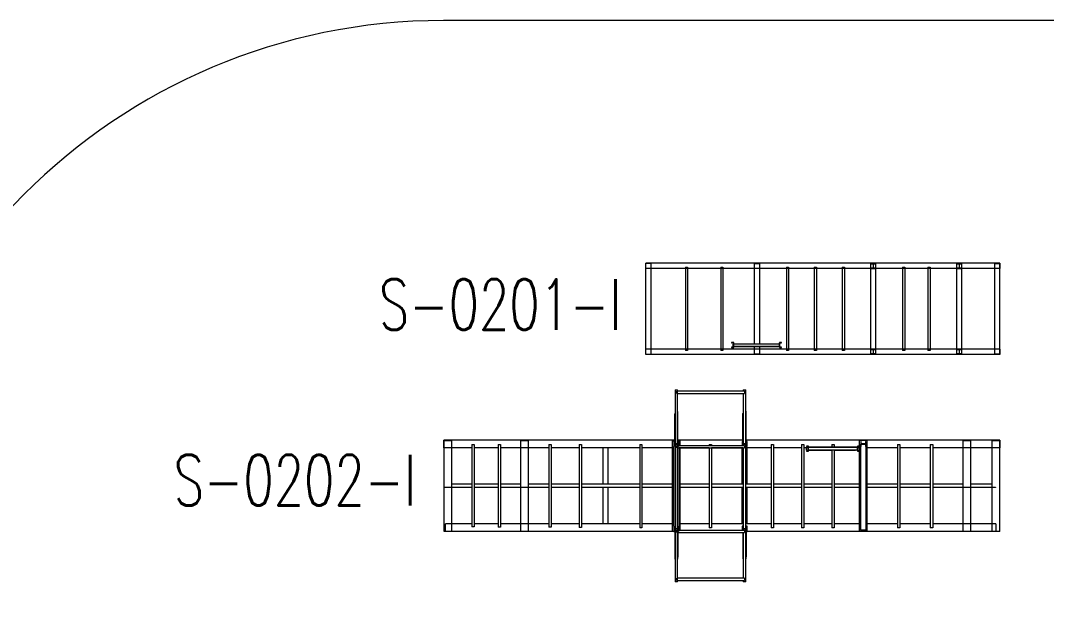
# Model space of a CAD drawing. Header units: inches. Extents: x -430764 to 624329, y 7374 to 217374.
# Drawn here: x -263973 to -243670, y 127235 to 138978 of the extents above; entities that cross this region are included whole.
import ezdxf
from ezdxf.enums import TextEntityAlignment as Align

# ---------------------------------------------------------------- set-up
doc = ezdxf.new("R2010")
doc.units = ezdxf.units.IN
doc.header["$MEASUREMENT"] = 0
doc.layers.add('CABLETRAYLAYOUT-EMBED 2_DWG$0$DwgTemplate', color=7, linetype='Continuous', lineweight=9)
doc.layers.add('Labels', color=7, linetype='Continuous', lineweight=5)
doc.styles.add('HZTXT', font='simplexs.shx', dxfattribs={"width": 0.7, "bigfont": 'hztxt.shx'})

msp = doc.modelspace()

# ---------------------------------------------------------------- linework, layer by layer
at = {"layer": 'CABLETRAYLAYOUT-EMBED 2_DWG$0$DwgTemplate', "color": 252, "linetype": 'Continuous'}
for p, q in [((-240912, 138978), (-255602, 138978)), ((-251595, 134078), (-251595, 134178)), ((-244595, 134178), (-251595, 134178)), ((-251595, 134178), (-251495, 134178)), ((-251595, 132378), (-251595, 134178)), ((-247145, 134078), (-251595, 134078)), ((-251495, 132378), (-251495, 134178)), ((-250816, 134105), (-250773, 134105)), ((-250816, 134105), (-250816, 132455)), ((-250773, 134105), (-250773, 132455)), ((-250116, 134105), (-250116, 132455)), ((-250116, 134105), (-250073, 134105)), ((-250073, 134105), (-250073, 132455)), ((-249445, 134176), (-249345, 134176)), ((-249445, 132582), (-249445, 134176)), ((-249345, 132582), (-249345, 134176)), ((-248816, 134105), (-248773, 134105)), ((-248816, 134105), (-248816, 132455)), ((-248773, 134105), (-248773, 132455)), ((-248266, 134105), (-248266, 132455)), ((-248266, 134105), (-248223, 134105)), ((-248223, 134105), (-248223, 132455)), ((-247712, 134105), (-247712, 132455)), ((-247712, 134105), (-247669, 134105)), ((-247669, 134105), (-247669, 132455)), ((-247045, 134176), (-247145, 134176)), ((-247145, 134176), (-247145, 134168)), ((-247145, 132383), (-247145, 134176)), ((-247145, 134176), (-247045, 134176)), ((-247145, 134168), (-247098, 134168)), ((-247098, 134084), (-247145, 134084)), ((-247145, 134084), (-247145, 134076)), ((-247145, 134076), (-247045, 134076)), ((-247098, 134168), (-247098, 134084)), ((-247092, 134084), (-247092, 134168)), ((-247092, 134168), (-247045, 134168)), ((-247045, 134084), (-247092, 134084)), ((-247045, 134168), (-247045, 134176)), ((-247045, 132383), (-247045, 134176)), ((-247045, 134076), (-247045, 134084)), ((-245445, 134078), (-247045, 134078)), ((-246516, 134105), (-246516, 132455)), ((-246516, 134105), (-246473, 134105)), ((-246473, 134105), (-246473, 132455)), ((-246016, 134105), (-246016, 132455)), ((-246016, 134105), (-245973, 134105)), ((-245973, 134105), (-245973, 132455)), ((-245445, 134176), (-245345, 134176)), ((-245445, 132383), (-245445, 134176)), ((-245345, 134176), (-245445, 134176)), ((-245445, 134176), (-245445, 134168)), ((-245445, 134168), (-245398, 134168)), ((-245398, 134084), (-245445, 134084)), ((-245445, 134084), (-245445, 134076)), ((-245445, 134076), (-245345, 134076)), ((-245398, 134168), (-245398, 134084)), ((-245392, 134168), (-245345, 134168)), ((-245392, 134084), (-245392, 134168)), ((-245345, 134084), (-245392, 134084)), ((-245345, 132383), (-245345, 134176)), ((-245345, 134168), (-245345, 134176)), ((-245345, 134076), (-245345, 134084)), ((-244595, 134078), (-245345, 134078)), ((-244695, 132383), (-244695, 134176)), ((-244695, 134176), (-244595, 134176)), ((-244595, 134178), (-244595, 134078)), ((-244595, 132383), (-244595, 134176)), ((-249900, 132613), (-249900, 132606)), ((-249859, 132613), (-249900, 132613)), ((-249900, 132606), (-249863, 132606)), ((-249864, 132577), (-249867, 132577)), ((-249867, 132531), (-249867, 132577)), ((-249864, 132541), (-249864, 132582)), ((-249863, 132582), (-249864, 132582)), ((-249863, 132606), (-249863, 132519)), ((-249859, 132511), (-249859, 132613)), ((-248956, 132582), (-249859, 132582)), ((-248956, 132613), (-248956, 132511)), ((-248916, 132613), (-248956, 132613)), ((-248953, 132519), (-248953, 132606)), ((-248953, 132606), (-248916, 132606)), ((-248916, 132606), (-248916, 132613)), ((-247145, 132478), (-251595, 132478)), ((-251595, 132378), (-251595, 132478)), ((-244595, 132378), (-251595, 132378)), ((-251495, 132378), (-251595, 132378)), ((-250773, 132455), (-250816, 132455)), ((-250073, 132455), (-250116, 132455)), ((-249863, 132519), (-249900, 132519)), ((-249900, 132519), (-249900, 132511)), ((-249900, 132511), (-249859, 132511)), ((-249867, 132531), (-249863, 132531)), ((-249867, 132526), (-249867, 132531)), ((-249863, 132526), (-249867, 132526)), ((-249864, 132541), (-249863, 132541)), ((-249859, 132541), (-248956, 132541)), ((-249859, 132531), (-248956, 132531)), ((-248956, 132526), (-249859, 132526)), ((-249445, 132383), (-249445, 132526)), ((-249345, 132383), (-249445, 132383)), ((-249345, 132383), (-249345, 132526)), ((-248956, 132511), (-248916, 132511)), ((-248916, 132519), (-248953, 132519)), ((-248916, 132511), (-248916, 132519)), ((-248773, 132455), (-248816, 132455)), ((-248223, 132455), (-248266, 132455)), ((-247669, 132455), (-247712, 132455)), ((-247145, 132483), (-247145, 132475)), ((-247045, 132483), (-247145, 132483)), ((-247145, 132475), (-247098, 132475)), ((-247145, 132391), (-247145, 132383)), ((-247098, 132391), (-247145, 132391)), ((-247045, 132383), (-247145, 132383)), ((-247145, 132383), (-247045, 132383)), ((-247098, 132475), (-247098, 132391)), ((-247092, 132475), (-247045, 132475)), ((-247092, 132391), (-247092, 132475)), ((-247045, 132391), (-247092, 132391)), ((-247045, 132475), (-247045, 132483)), ((-245445, 132478), (-247045, 132478)), ((-247045, 132383), (-247045, 132391)), ((-246473, 132455), (-246516, 132455)), ((-245973, 132455), (-246016, 132455)), ((-245345, 132483), (-245445, 132483)), ((-245445, 132483), (-245445, 132475)), ((-245445, 132475), (-245398, 132475)), ((-245445, 132391), (-245445, 132383)), ((-245398, 132391), (-245445, 132391)), ((-245445, 132383), (-245345, 132383)), ((-245345, 132383), (-245445, 132383)), ((-245398, 132475), (-245398, 132391)), ((-245392, 132475), (-245345, 132475)), ((-245392, 132391), (-245392, 132475)), ((-245345, 132391), (-245392, 132391)), ((-245345, 132475), (-245345, 132483)), ((-244595, 132478), (-245345, 132478)), ((-245345, 132383), (-245345, 132391)), ((-244595, 132383), (-244695, 132383)), ((-244595, 132478), (-244595, 132378)), ((-251019, 131678), (-251019, 127878)), ((-251019, 131678), (-250971, 131678)), ((-250995, 131603), (-250995, 131651)), ((-250971, 127878), (-250971, 131678)), ((-249645, 131651), (-250971, 131651)), ((-250971, 131603), (-249645, 131603)), ((-249669, 131678), (-249669, 131651)), ((-249669, 131678), (-249621, 131678)), ((-249669, 131603), (-249669, 130579)), ((-249645, 131651), (-249645, 131603)), ((-249621, 127878), (-249621, 131678)), ((-251019, 131209), (-251026, 131209)), ((-251026, 131209), (-251026, 131205)), ((-251026, 130608), (-251026, 131205)), ((-251026, 131205), (-251019, 131205)), ((-250969, 131209), (-250971, 131209)), ((-250971, 131205), (-250963, 131205)), ((-250963, 131247), (-250969, 131247)), ((-250969, 131247), (-250969, 131209)), ((-250963, 131205), (-250963, 131247)), ((-250963, 130608), (-250963, 131205)), ((-249676, 131215), (-249676, 131211)), ((-249669, 131215), (-249676, 131215)), ((-249676, 131211), (-249669, 131211)), ((-249676, 130611), (-249676, 131211)), ((-249619, 131215), (-249621, 131215)), ((-249621, 131211), (-249613, 131211)), ((-249619, 131253), (-249619, 131215)), ((-249613, 131253), (-249619, 131253)), ((-249613, 131211), (-249613, 131253)), ((-249613, 130611), (-249613, 131211)), ((-251026, 130678), (-255595, 130678)), ((-255595, 130528), (-255595, 130678)), ((-255587, 128878), (-255587, 130677)), ((-255587, 130677), (-255437, 130677)), ((-255437, 128878), (-255437, 130677)), ((-255043, 130595), (-255043, 128965)), ((-255043, 130595), (-254995, 130595)), ((-254995, 130595), (-254995, 128965)), ((-254519, 130595), (-254519, 128958)), ((-254519, 130595), (-254471, 130595)), ((-254471, 130595), (-254471, 128958)), ((-254070, 130677), (-253920, 130677)), ((-254070, 128878), (-254070, 130677)), ((-253920, 128878), (-253920, 130677)), ((-253519, 130595), (-253471, 130595)), ((-253519, 130595), (-253519, 128959)), ((-253471, 130595), (-253471, 128959)), ((-252919, 130595), (-252871, 130595)), ((-252919, 130595), (-252919, 128954)), ((-252871, 130595), (-252871, 128954)), ((-251714, 130595), (-251676, 130595)), ((-251714, 130595), (-251714, 128945)), ((-251676, 130595), (-251676, 128945)), ((-251070, 130677), (-251026, 130677)), ((-251070, 128878), (-251070, 130677)), ((-251045, 130655), (-251045, 130675)), ((-251045, 130675), (-251026, 130675)), ((-251045, 130655), (-251045, 130555)), ((-251037, 130655), (-251045, 130655)), ((-251045, 130555), (-251037, 130555)), ((-251045, 128978), (-251045, 130555)), ((-251037, 130608), (-251037, 130655)), ((-250953, 130608), (-251037, 130608)), ((-251037, 130602), (-250953, 130602)), ((-251037, 130555), (-251037, 130602)), ((-250995, 130531), (-250995, 130579)), ((-250971, 130579), (-250953, 130579)), ((-249676, 130678), (-250963, 130678)), ((-250963, 130677), (-250920, 130677)), ((-250963, 130675), (-250945, 130675)), ((-250953, 130655), (-250953, 130608)), ((-250945, 130655), (-250953, 130655)), ((-250953, 130602), (-250953, 130555)), ((-250953, 130555), (-250945, 130555)), ((-250945, 130675), (-250945, 130655)), ((-250945, 130555), (-250945, 130655)), ((-250945, 130579), (-249645, 130579)), ((-250920, 130579), (-250920, 130677)), ((-250344, 130595), (-250344, 130579)), ((-250344, 130595), (-250296, 130595)), ((-250296, 130595), (-250296, 130579)), ((-249695, 130655), (-249695, 130579)), ((-249687, 130655), (-249695, 130655)), ((-249687, 130608), (-249687, 130655)), ((-249603, 130608), (-249687, 130608)), ((-249687, 130602), (-249603, 130602)), ((-249687, 130579), (-249687, 130602)), ((-249669, 130611), (-249676, 130611)), ((-249645, 130579), (-249645, 130531)), ((-249613, 130611), (-249621, 130611)), ((-244595, 130678), (-249613, 130678)), ((-249595, 130655), (-249603, 130655)), ((-249603, 130655), (-249603, 130608)), ((-249603, 130602), (-249603, 130555)), ((-249603, 130555), (-249595, 130555)), ((-249595, 130555), (-249595, 130655)), ((-249119, 130595), (-249071, 130595)), ((-249119, 130595), (-249119, 128945)), ((-249071, 130595), (-249071, 128945)), ((-248519, 130595), (-248471, 130595)), ((-248519, 130595), (-248519, 128945)), ((-248471, 130595), (-248471, 128945)), ((-248380, 130563), (-248420, 130563)), ((-248420, 130563), (-248420, 130555)), ((-248420, 130555), (-248383, 130555)), ((-248383, 130555), (-248383, 130469)), ((-248380, 130461), (-248380, 130563)), ((-247919, 130595), (-247871, 130595)), ((-247919, 130595), (-247919, 130544)), ((-247871, 130595), (-247871, 130544)), ((-247371, 130563), (-247411, 130563)), ((-247411, 130563), (-247411, 130461)), ((-247408, 130555), (-247371, 130555)), ((-247408, 130469), (-247408, 130555)), ((-247371, 130555), (-247371, 130563)), ((-247370, 128878), (-247370, 130678)), ((-247370, 130678), (-247220, 130678)), ((-247337, 130655), (-247345, 130655)), ((-247345, 130655), (-247345, 130555)), ((-247345, 130605), (-247245, 130605)), ((-247345, 128903), (-247345, 130605)), ((-247345, 130555), (-247337, 130555)), ((-247337, 130608), (-247337, 130655)), ((-247253, 130608), (-247337, 130608)), ((-247337, 130602), (-247253, 130602)), ((-247337, 130555), (-247337, 130602)), ((-247253, 130655), (-247253, 130608)), ((-247245, 130655), (-247253, 130655)), ((-247253, 130602), (-247253, 130555)), ((-247253, 130555), (-247245, 130555)), ((-247245, 130555), (-247245, 130655)), ((-247245, 130605), (-247245, 128903)), ((-247220, 128878), (-247220, 130678)), ((-246619, 130595), (-246571, 130595)), ((-246619, 130595), (-246619, 128945)), ((-246571, 130595), (-246571, 128945)), ((-245969, 130595), (-245921, 130595)), ((-245969, 130595), (-245969, 128945)), ((-245921, 130595), (-245921, 128945)), ((-245320, 128878), (-245320, 130675)), ((-245320, 130675), (-245170, 130675)), ((-245170, 128878), (-245170, 130675)), ((-244745, 130675), (-244595, 130675)), ((-244745, 128878), (-244745, 130675)), ((-244595, 130678), (-244595, 130528)), ((-244595, 128878), (-244595, 130675)), ((-255043, 130528), (-255595, 130528)), ((-254519, 130528), (-254995, 130528)), ((-253519, 130528), (-254471, 130528)), ((-252919, 130528), (-253471, 130528)), ((-251714, 130528), (-252871, 130528)), ((-252445, 129810), (-252445, 130528)), ((-252345, 129810), (-252345, 130528)), ((-251045, 130528), (-251676, 130528)), ((-250971, 130531), (-249645, 130531)), ((-250945, 130531), (-250945, 128978)), ((-250344, 130528), (-250945, 130528)), ((-250920, 128902), (-250920, 130531)), ((-250344, 130531), (-250344, 128945)), ((-250296, 130531), (-250296, 128945)), ((-249669, 130528), (-250296, 130528)), ((-249695, 129810), (-249695, 130528)), ((-249669, 130531), (-249669, 128902)), ((-249119, 130528), (-249621, 130528)), ((-249595, 129810), (-249595, 130528)), ((-248519, 130528), (-249071, 130528)), ((-248385, 130528), (-248471, 130528)), ((-248383, 130469), (-248420, 130469)), ((-248420, 130469), (-248420, 130461)), ((-248420, 130461), (-248380, 130461)), ((-248419, 130482), (-248419, 130528)), ((-248385, 130528), (-248419, 130528)), ((-248419, 130528), (-248419, 130528)), ((-248419, 130482), (-248383, 130482)), ((-248383, 130533), (-248385, 130533)), ((-248385, 130493), (-248385, 130533)), ((-248385, 130493), (-248383, 130493)), ((-247411, 130544), (-248380, 130544)), ((-247411, 130539), (-248380, 130539)), ((-247411, 130533), (-248380, 130533)), ((-248380, 130493), (-247411, 130493)), ((-248380, 130482), (-247919, 130482)), ((-247919, 130493), (-247919, 128945)), ((-247871, 130493), (-247871, 128945)), ((-247871, 130482), (-247450, 130482)), ((-247450, 130493), (-247450, 130482)), ((-247411, 130461), (-247371, 130461)), ((-247345, 130528), (-247408, 130528)), ((-247371, 130469), (-247408, 130469)), ((-247371, 130461), (-247371, 130469)), ((-246619, 130528), (-247245, 130528)), ((-245969, 130528), (-246571, 130528)), ((-244595, 130528), (-245921, 130528)), ((-255573, 129753), (-255043, 129753)), ((-255573, 129747), (-255573, 129753)), ((-255043, 129747), (-255573, 129747)), ((-255043, 129810), (-255437, 129810)), ((-254519, 129810), (-254995, 129810)), ((-254995, 129753), (-254519, 129753)), ((-254519, 129747), (-254995, 129747)), ((-254070, 129810), (-254471, 129810)), ((-254471, 129753), (-253519, 129753)), ((-253519, 129747), (-254471, 129747)), ((-253519, 129810), (-253920, 129810)), ((-252919, 129810), (-253471, 129810)), ((-253471, 129753), (-252919, 129753)), ((-252919, 129747), (-253471, 129747)), ((-251714, 129810), (-252871, 129810)), ((-252871, 129753), (-251714, 129753)), ((-251714, 129747), (-252871, 129747)), ((-252445, 129028), (-252445, 129747)), ((-252345, 129028), (-252345, 129747)), ((-251070, 129810), (-251676, 129810)), ((-251676, 129753), (-251045, 129753)), ((-251045, 129747), (-251676, 129747)), ((-250945, 129753), (-250344, 129753)), ((-250344, 129747), (-250945, 129747)), ((-250344, 129810), (-250920, 129810)), ((-249669, 129810), (-250296, 129810)), ((-250296, 129753), (-249669, 129753)), ((-249669, 129747), (-250296, 129747)), ((-249695, 129028), (-249695, 129747)), ((-249119, 129810), (-249621, 129810)), ((-249621, 129753), (-249119, 129753)), ((-249119, 129747), (-249621, 129747)), ((-249595, 129028), (-249595, 129747)), ((-248519, 129810), (-249071, 129810)), ((-249071, 129753), (-248519, 129753)), ((-248519, 129747), (-249071, 129747)), ((-247919, 129810), (-248471, 129810)), ((-248471, 129753), (-247919, 129753)), ((-247919, 129747), (-248471, 129747)), ((-247370, 129810), (-247871, 129810)), ((-247871, 129753), (-247345, 129753)), ((-247345, 129747), (-247871, 129747)), ((-247245, 129753), (-246619, 129753)), ((-246619, 129747), (-247245, 129747)), ((-246619, 129810), (-247220, 129810)), ((-245969, 129810), (-246571, 129810)), ((-246571, 129753), (-245969, 129753)), ((-245969, 129747), (-246571, 129747)), ((-245320, 129810), (-245921, 129810)), ((-245921, 129753), (-244677, 129753)), ((-244677, 129747), (-245921, 129747)), ((-244745, 129810), (-245170, 129810)), ((-244677, 129753), (-244677, 129747)), ((-255565, 128878), (-255565, 129028)), ((-255043, 129028), (-255565, 129028)), ((-254995, 128965), (-255043, 128965)), ((-254519, 129028), (-254995, 129028)), ((-254471, 128958), (-254519, 128958)), ((-253519, 129028), (-254471, 129028)), ((-253471, 128959), (-253519, 128959)), ((-252919, 129028), (-253471, 129028)), ((-252871, 128954), (-252919, 128954)), ((-251714, 129028), (-252871, 129028)), ((-251676, 128945), (-251714, 128945)), ((-251045, 129028), (-251676, 129028)), ((-251045, 128978), (-251045, 128878)), ((-251037, 128978), (-251045, 128978)), ((-251037, 128931), (-251037, 128978)), ((-250953, 128931), (-251037, 128931)), ((-251037, 128925), (-250953, 128925)), ((-251037, 128878), (-251037, 128925)), ((-251026, 128925), (-251026, 128330)), ((-250969, 128968), (-250963, 128968)), ((-250969, 128931), (-250969, 128968)), ((-250969, 128902), (-250969, 128925)), ((-250963, 128968), (-250963, 128931)), ((-250963, 128925), (-250963, 128902)), ((-250953, 128978), (-250953, 128931)), ((-250945, 128978), (-250953, 128978)), ((-250953, 128925), (-250953, 128878)), ((-250344, 129028), (-250945, 129028)), ((-250945, 128878), (-250945, 128978)), ((-250296, 128945), (-250344, 128945)), ((-249669, 129028), (-250296, 129028)), ((-249695, 128978), (-249695, 128902)), ((-249687, 128978), (-249695, 128978)), ((-249687, 128931), (-249687, 128978)), ((-249603, 128931), (-249687, 128931)), ((-249687, 128902), (-249687, 128925)), ((-249687, 128925), (-249603, 128925)), ((-249676, 128936), (-249669, 128936)), ((-249676, 128936), (-249676, 128931)), ((-249676, 128925), (-249676, 128902)), ((-249119, 129028), (-249621, 129028)), ((-249621, 128936), (-249619, 128936)), ((-249619, 128974), (-249613, 128974)), ((-249619, 128931), (-249619, 128974)), ((-249619, 128374), (-249619, 128925)), ((-249613, 128974), (-249613, 128931)), ((-249613, 128925), (-249613, 128374)), ((-249595, 128978), (-249603, 128978)), ((-249603, 128978), (-249603, 128931)), ((-249603, 128925), (-249603, 128878)), ((-249595, 128878), (-249595, 128978)), ((-249071, 128945), (-249119, 128945)), ((-248519, 129028), (-249071, 129028)), ((-248471, 128945), (-248519, 128945)), ((-247919, 129028), (-248471, 129028)), ((-247871, 128945), (-247919, 128945)), ((-247345, 129028), (-247871, 129028)), ((-246619, 129028), (-247245, 129028)), ((-246571, 128945), (-246619, 128945)), ((-245969, 129028), (-246571, 129028)), ((-245921, 128945), (-245969, 128945)), ((-244670, 129028), (-245921, 129028)), ((-244670, 129028), (-244670, 128878)), ((-255437, 128878), (-255587, 128878)), ((-251045, 128878), (-255565, 128878)), ((-253920, 128878), (-254070, 128878)), ((-251045, 128878), (-251070, 128878)), ((-251045, 128878), (-251037, 128878)), ((-251026, 128878), (-251037, 128878)), ((-250995, 128854), (-250995, 128902)), ((-250971, 128902), (-250953, 128902)), ((-250971, 128854), (-249645, 128854)), ((-250969, 128368), (-250969, 128854)), ((-250963, 128854), (-250963, 128368)), ((-250953, 128878), (-250945, 128878)), ((-250945, 128902), (-249645, 128902)), ((-249676, 128854), (-249676, 128336)), ((-249669, 128854), (-249669, 127953)), ((-249645, 128902), (-249645, 128854)), ((-249603, 128878), (-249613, 128878)), ((-249603, 128878), (-249595, 128878)), ((-244670, 128878), (-249595, 128878)), ((-247220, 128878), (-247370, 128878)), ((-247345, 128903), (-247337, 128903)), ((-247345, 128903), (-247345, 128882)), ((-247245, 128903), (-247345, 128903)), ((-247337, 128903), (-247337, 128882)), ((-247253, 128903), (-247253, 128882)), ((-247253, 128903), (-247245, 128903)), ((-247245, 128882), (-247245, 128903)), ((-245170, 128878), (-245320, 128878)), ((-244595, 128878), (-244745, 128878)), ((-251026, 128330), (-251026, 128326)), ((-251019, 128330), (-251026, 128330)), ((-251026, 128326), (-251019, 128326)), ((-250969, 128330), (-250971, 128330)), ((-250971, 128326), (-250963, 128326)), ((-250969, 128368), (-250969, 128330)), ((-250963, 128368), (-250969, 128368)), ((-250963, 128326), (-250963, 128368)), ((-249669, 128336), (-249676, 128336)), ((-249676, 128336), (-249676, 128332)), ((-249676, 128332), (-249669, 128332)), ((-249619, 128336), (-249621, 128336)), ((-249621, 128332), (-249613, 128332)), ((-249613, 128374), (-249619, 128374)), ((-249619, 128374), (-249619, 128336)), ((-249613, 128332), (-249613, 128374)), ((-250995, 127905), (-250995, 127953)), ((-249645, 127953), (-250971, 127953)), ((-249645, 127953), (-249645, 127905)), ((-250971, 127878), (-251019, 127878)), ((-250971, 127905), (-249645, 127905)), ((-249669, 127905), (-249669, 127878)), ((-249621, 127878), (-249669, 127878))]:
    msp.add_line(p, q, dxfattribs=at)
msp.add_arc((-255602, 127235), 11743, 90, 180, dxfattribs=at)

# ---------------------------------------------------------------- texts
at = {"layer": 'Labels', "style": 'HZTXT', "width": 0.7}
for s, p in [('S-0201-I', (-254481, 133364)), ('S-0202-I', (-258543, 129891))]:
    msp.add_text(s, height=1000, dxfattribs=at).set_placement(p, align=Align.MIDDLE_CENTER)

doc.saveas('drawing.dxf')
